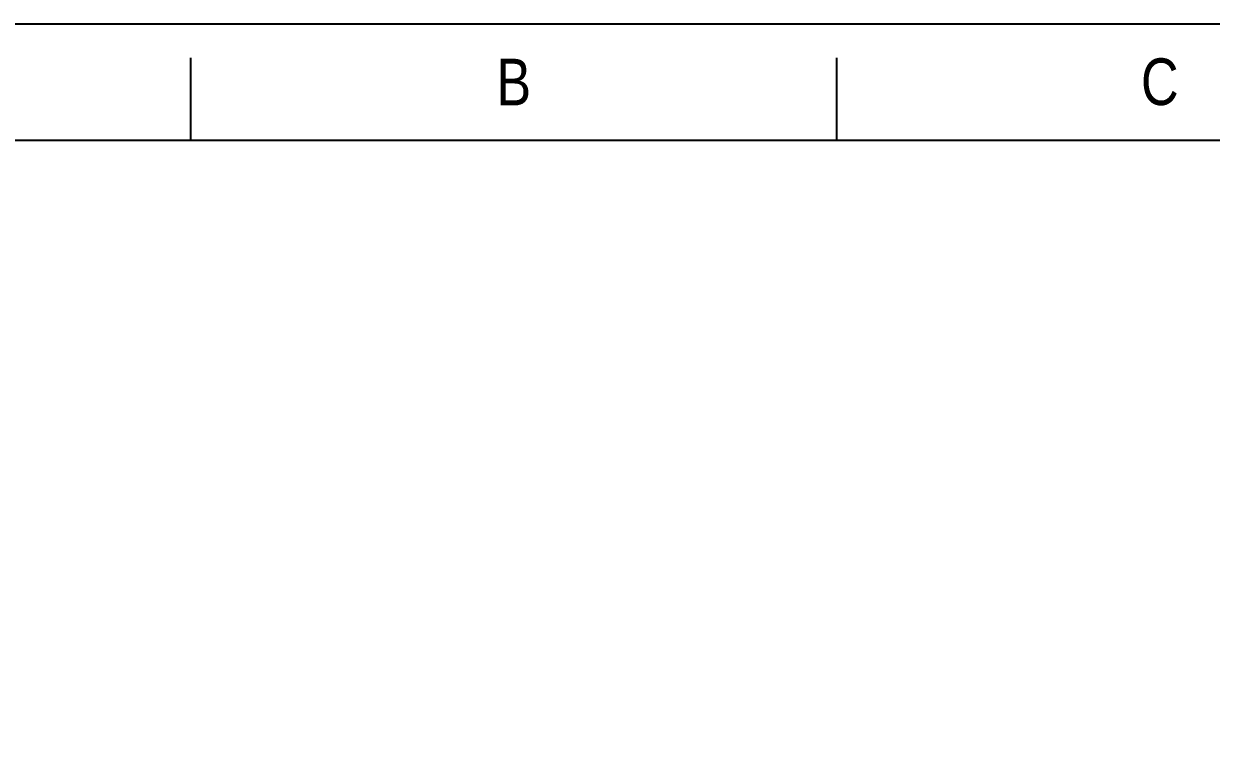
# Model space of a CAD drawing. Header units: inches. Extents: x -176 to 245, y -250 to 344.
# Drawn here: x -103.4 to 40.6, y 257.9 to 344 of the extents above; entities that cross this region are included whole.
import ezdxf

# ---------------------------------------------------------------- set-up
doc = ezdxf.new("R2010")
doc.units = ezdxf.units.IN
doc.header["$LTSCALE"] = 2.42
doc.header["$MEASUREMENT"] = 0
doc.layers.add('FORM', color=7, linetype='CONTINUOUS')
doc.styles.get("Standard").update_dxf_attribs({"font": 'arial.ttf', "width": 0.8})

msp = doc.modelspace()

# ---------------------------------------------------------------- linework, layer by layer
at = {"layer": 'FORM'}
for p, q in [((-83.16, 329.81), (-83.16, 339.81)), ((-4.81, 329.81), (-4.81, 339.81)), ((230.22, 329.81), (-161.5, 329.81))]:
    msp.add_line(p, q, dxfattribs=at)
msp.add_lwpolyline([(-175.64, 343.95), (244.36, 343.95), (244.36, -249.99), (-175.64, -249.99)], close=True, dxfattribs=at)

# ---------------------------------------------------------------- texts
at = {"layer": 'FORM', "char_height": 5.66, "attachment_point": 5}
for s, insert in [('B', (-43.99, 336.88)), ('C', (34.36, 336.88))]:
    msp.add_mtext_dynamic_manual_height_columns(s, width=10, gutter_width=12.5, heights=[0], dxfattribs=dict(at, insert=insert))

doc.saveas('drawing.dxf')
